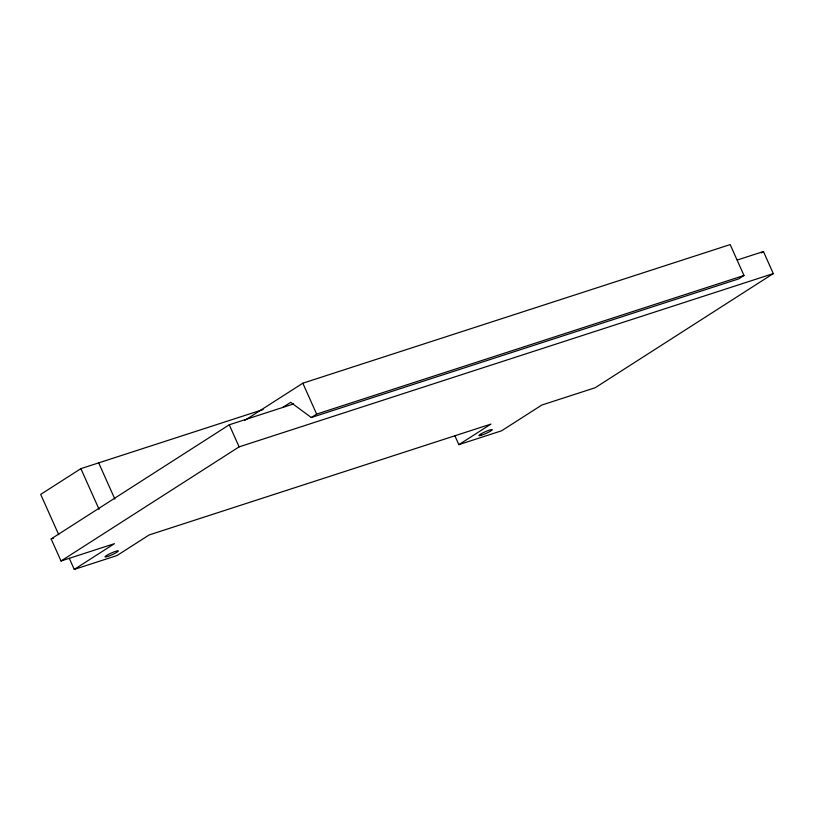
<?xml version="1.0" encoding="UTF-8"?>
<svg xmlns="http://www.w3.org/2000/svg" width="814" height="814" viewBox="0 0 814 814"><rect width="100%" height="100%" fill="white"/><g stroke="black" fill="none" stroke-linecap="round" stroke-linejoin="round"><path stroke-width="1.22" d="M263.115 409.544L80.871 468.65L40.7 494.393L58.72 534.686M69.322 558.384L74.257 569.413L114.428 543.671L61.009 560.999L51.15 538.929L229.253 424.796L293.539 403.948M244.597 420.523L302.828 383.201L730.168 244.587L743.986 275.478L738.634 278.907L311.294 417.521L290.71 402.33L282.672 407.478M61.009 560.999L239.123 446.866L773.3 273.596L763.43 251.536L737.311 260.002M311.294 417.521L316.646 414.092L743.986 275.478M454.731 435.429L458.862 444.658L491.005 424.063L149.135 534.951L116.992 555.545L74.257 569.413M761.294 252.9L763.43 251.536M773.3 273.596L595.187 387.729L541.768 405.057L501.597 430.799L458.862 444.658M51.15 538.929L53.521 538.156M302.828 383.201L316.646 414.092M229.253 424.796L239.123 446.866M98.677 462.871L114.876 499.084M80.871 468.65L99.094 509.381M107.662 556.461A7.306 0.926 -24.1 0 0 118.315 551.098A7.306 0.926 -24.1 0 0 109.066 554.1A7.306 0.926 -24.1 0 0 107.662 556.461M481.583 435.175A7.306 0.926 -24.1 0 0 492.236 429.812A7.306 0.926 -24.1 0 0 482.987 432.814A7.306 0.926 -24.1 0 0 481.583 435.175"/></g></svg>
